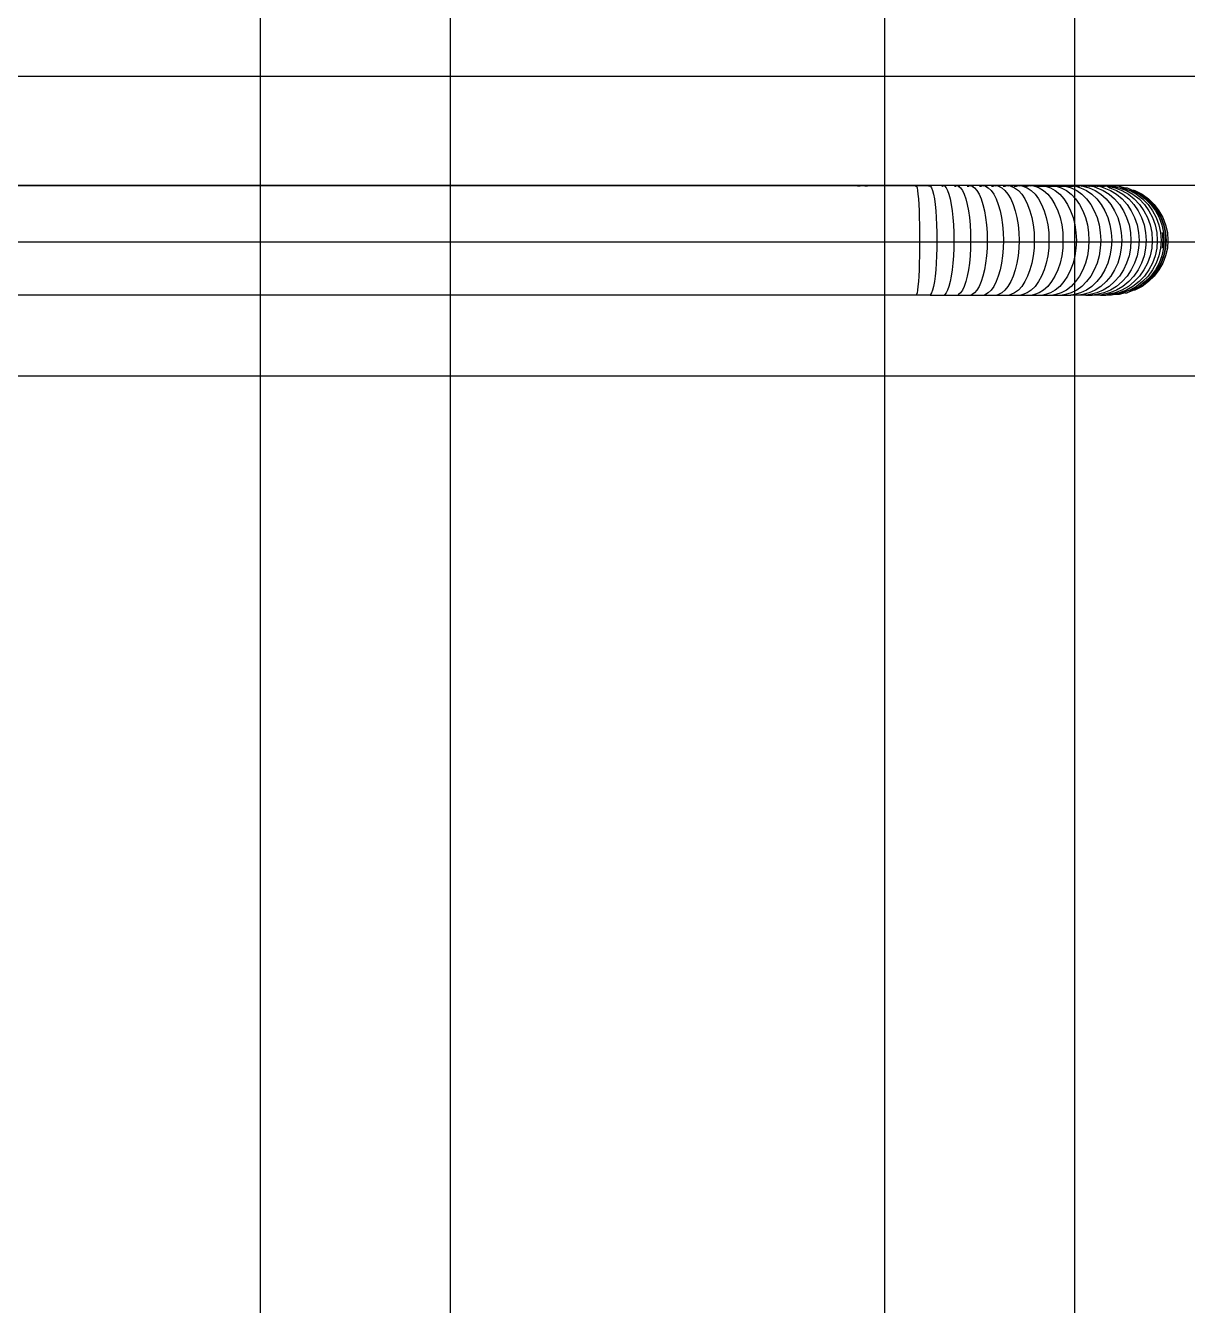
# Model space of a CAD drawing. Header units: inches. Extents: x 31 to 716, y 21 to 143.
# Drawn here: x 273.162 to 274.046, y 78.817 to 79.791 of the extents above; entities that cross this region are included whole.
import ezdxf

# ---------------------------------------------------------------- set-up
doc = ezdxf.new("R2010")
doc.units = ezdxf.units.IN
doc.header["$MEASUREMENT"] = 0
doc.layers.add('INNO-RFT-Y', color=2, linetype='Continuous')
doc.layers.add('S-BARS-ELEV-BOT', color=8, linetype='Continuous')

# ---------------------------------------------------------------- blocks, each defined once
blk = doc.blocks.new('rebar red')
at = {"color": 1}
for p, q in [((-50.96601, -96.53518), (-50.74187, -96.53518)), ((-50.74247, -96.53526), (-50.74187, -96.53518)), ((-50.74187, -96.53518), (-50.74127, -96.53526)), ((-50.74187, -96.53518), (-50.73662, -96.53518)), ((-50.73662, -96.53518), (-50.73482, -96.53518)), ((-50.73662, -96.53518), (-50.7348, -96.5352)), ((-50.73489, -96.53526), (-50.73485, -96.53526)), ((-50.73485, -96.53526), (-50.73482, -96.53518)), ((-50.73485, -96.53526), (-50.7348, -96.5352)), ((-50.73482, -96.53518), (-50.7348, -96.5352)), ((-50.73482, -96.53518), (-50.73478, -96.53518)), ((-50.7348, -96.5352), (-50.73478, -96.53518)), ((-50.7348, -96.5352), (-50.73303, -96.53518)), ((-50.7348, -96.5352), (-50.73475, -96.53526)), ((-50.73478, -96.53518), (-50.73303, -96.53518)), ((-50.73478, -96.53518), (-50.73475, -96.53526)), ((-50.73475, -96.53526), (-50.73469, -96.53547)), ((-50.73475, -96.53526), (-50.73471, -96.53526)), ((-50.73469, -96.53547), (-50.73463, -96.53583)), ((-50.73463, -96.53583), (-50.73457, -96.53632)), ((-50.73457, -96.53632), (-50.73451, -96.53694)), ((-50.73316, -96.53526), (-50.73308, -96.53526)), ((-50.73308, -96.53526), (-50.73303, -96.53518)), ((-50.73308, -96.53526), (-50.73299, -96.5352)), ((-50.73303, -96.53518), (-50.73299, -96.5352)), ((-50.73299, -96.5352), (-50.73295, -96.53518)), ((-50.73295, -96.53518), (-50.7329, -96.53526)), ((-50.73125, -96.53518), (-50.73295, -96.53518)), ((-50.7329, -96.53526), (-50.73277, -96.53547)), ((-50.7329, -96.53526), (-50.73281, -96.53526)), ((-50.73277, -96.53547), (-50.73264, -96.53583)), ((-50.73264, -96.53583), (-50.73252, -96.53632)), ((-50.73252, -96.53632), (-50.73241, -96.53694)), ((-50.73145, -96.53526), (-50.73134, -96.53526)), ((-50.73134, -96.53526), (-50.73125, -96.53518)), ((-50.73125, -96.53518), (-50.73119, -96.5352)), ((-50.73119, -96.5352), (-50.73113, -96.53518)), ((-50.73113, -96.53518), (-50.73105, -96.53526)), ((-50.7295, -96.53518), (-50.73113, -96.53518)), ((-50.73105, -96.53526), (-50.73086, -96.53547)), ((-50.73105, -96.53526), (-50.73093, -96.53526)), ((-50.73086, -96.53547), (-50.73067, -96.53583)), ((-50.73067, -96.53583), (-50.7305, -96.53632)), ((-50.7305, -96.53632), (-50.73033, -96.53694)), ((-50.72977, -96.53526), (-50.72961, -96.53526)), ((-50.72961, -96.53526), (-50.7295, -96.53518)), ((-50.7295, -96.53518), (-50.72942, -96.5352)), ((-50.72942, -96.5352), (-50.72934, -96.53518)), ((-50.72934, -96.53518), (-50.72924, -96.53526)), ((-50.72778, -96.53518), (-50.72934, -96.53518)), ((-50.72924, -96.53526), (-50.72898, -96.53547)), ((-50.72924, -96.53526), (-50.72907, -96.53526)), ((-50.72898, -96.53547), (-50.72873, -96.53583)), ((-50.72873, -96.53583), (-50.72849, -96.53632)), ((-50.72849, -96.53632), (-50.72828, -96.53694)), ((-50.72811, -96.53526), (-50.72792, -96.53526)), ((-50.72792, -96.53526), (-50.72778, -96.53518)), ((-50.72778, -96.53518), (-50.72768, -96.5352)), ((-50.72758, -96.53518), (-50.72768, -96.5352)), ((-50.72758, -96.53518), (-50.72745, -96.53526)), ((-50.7261, -96.53518), (-50.72758, -96.53518)), ((-50.72745, -96.53526), (-50.72713, -96.53547)), ((-50.72745, -96.53526), (-50.72725, -96.53526)), ((-50.72713, -96.53547), (-50.72682, -96.53583)), ((-50.72682, -96.53583), (-50.72653, -96.53632)), ((-50.72653, -96.53632), (-50.72626, -96.53694)), ((-50.72649, -96.53526), (-50.72627, -96.53526)), ((-50.72627, -96.53526), (-50.7261, -96.53518)), ((-50.7261, -96.53518), (-50.72598, -96.5352)), ((-50.72598, -96.5352), (-50.72587, -96.53518)), ((-50.72587, -96.53518), (-50.7257, -96.53526)), ((-50.72446, -96.53518), (-50.72587, -96.53518)), ((-50.7257, -96.53526), (-50.72532, -96.53547)), ((-50.7257, -96.53526), (-50.72547, -96.53526)), ((-50.72532, -96.53547), (-50.72495, -96.53583)), ((-50.72495, -96.53583), (-50.72461, -96.53632)), ((-50.72491, -96.53526), (-50.72466, -96.53526)), ((-50.72466, -96.53526), (-50.72446, -96.53518)), ((-50.72461, -96.53632), (-50.72429, -96.53694)), ((-50.72446, -96.53518), (-50.72433, -96.5352)), ((-50.72433, -96.5352), (-50.7242, -96.53518)), ((-50.7242, -96.53518), (-50.724, -96.53526)), ((-50.72287, -96.53518), (-50.7242, -96.53518)), ((-50.724, -96.53526), (-50.72356, -96.53547)), ((-50.724, -96.53526), (-50.72374, -96.53526)), ((-50.72356, -96.53547), (-50.72313, -96.53583)), ((-50.72338, -96.53526), (-50.72311, -96.53526)), ((-50.72313, -96.53583), (-50.72274, -96.53632)), ((-50.72311, -96.53526), (-50.72287, -96.53518)), ((-50.72287, -96.53518), (-50.72273, -96.5352)), ((-50.72274, -96.53632), (-50.72237, -96.53694)), ((-50.72273, -96.5352), (-50.72258, -96.53518)), ((-50.72258, -96.53518), (-50.72236, -96.53526)), ((-50.72134, -96.53518), (-50.72258, -96.53518)), ((-50.72236, -96.53526), (-50.72186, -96.53547)), ((-50.72236, -96.53526), (-50.72206, -96.53526)), ((-50.72191, -96.53526), (-50.72161, -96.53526)), ((-50.72186, -96.53547), (-50.72137, -96.53583)), ((-50.72161, -96.53526), (-50.72134, -96.53518)), ((-50.72137, -96.53583), (-50.72092, -96.53632)), ((-50.72134, -96.53518), (-50.72119, -96.5352)), ((-50.72119, -96.5352), (-50.72103, -96.53518)), ((-50.72103, -96.53518), (-50.72077, -96.53526)), ((-50.71988, -96.53518), (-50.72103, -96.53518)), ((-50.72092, -96.53632), (-50.72051, -96.53694)), ((-50.72077, -96.53526), (-50.72021, -96.53547)), ((-50.72077, -96.53526), (-50.72019, -96.53526)), ((-50.72021, -96.53547), (-50.71968, -96.53583)), ((-50.72019, -96.53526), (-50.71988, -96.53518)), ((-50.71988, -96.53518), (-50.71972, -96.5352)), ((-50.71972, -96.5352), (-50.71955, -96.53518)), ((-50.71968, -96.53583), (-50.71918, -96.53632)), ((-50.71955, -96.53518), (-50.71925, -96.53526)), ((-50.71849, -96.53518), (-50.71955, -96.53518)), ((-50.71925, -96.53526), (-50.71916, -96.53526)), ((-50.71918, -96.53632), (-50.71872, -96.53694)), ((-50.71916, -96.53526), (-50.71904, -96.53524)), ((-50.71916, -96.53526), (-50.71864, -96.53547)), ((-50.71904, -96.53524), (-50.71892, -96.53526)), ((-50.71892, -96.53526), (-50.71884, -96.53526)), ((-50.71884, -96.53526), (-50.71849, -96.53518)), ((-50.71884, -96.53526), (-50.7179, -96.53526)), ((-50.71864, -96.53547), (-50.71806, -96.53583)), ((-50.71849, -96.53518), (-50.71832, -96.5352)), ((-50.71832, -96.5352), (-50.71815, -96.53518)), ((-50.71815, -96.53518), (-50.7179, -96.53526)), ((-50.71806, -96.53583), (-50.71751, -96.53632)), ((-50.7179, -96.53526), (-50.71785, -96.53525)), ((-50.71785, -96.53525), (-50.71781, -96.53526)), ((-50.71767, -96.53523), (-50.71781, -96.53526)), ((-50.71781, -96.53526), (-50.71715, -96.53547)), ((-50.71767, -96.53523), (-50.71756, -96.53526)), ((-50.71756, -96.53526), (-50.71751, -96.53525)), ((-50.71751, -96.53525), (-50.71746, -96.53526)), ((-50.71751, -96.53632), (-50.71701, -96.53694)), ((-50.71746, -96.53526), (-50.71717, -96.53518)), ((-50.71746, -96.53526), (-50.71671, -96.53526)), ((-50.71717, -96.53518), (-50.717, -96.5352)), ((-50.71715, -96.53547), (-50.71652, -96.53583)), ((-50.71683, -96.53518), (-50.717, -96.5352)), ((-50.717, -96.5352), (-50.71671, -96.53526)), ((-50.71683, -96.53518), (-50.71658, -96.53524)), ((-50.71671, -96.53526), (-50.71658, -96.53524)), ((-50.71658, -96.53524), (-50.71645, -96.53526)), ((-50.71652, -96.53583), (-50.71592, -96.53632)), ((-50.71639, -96.53523), (-50.71645, -96.53526)), ((-50.71645, -96.53526), (-50.71638, -96.53526)), ((-50.71623, -96.53524), (-50.71639, -96.53523)), ((-50.71638, -96.53526), (-50.71623, -96.53524)), ((-50.71638, -96.53526), (-50.71574, -96.53547)), ((-50.71623, -96.53524), (-50.71609, -96.53526)), ((-50.71609, -96.53526), (-50.71594, -96.53518)), ((-50.71609, -96.53526), (-50.71577, -96.5352)), ((-50.71609, -96.53526), (-50.71561, -96.53526)), ((-50.71594, -96.53518), (-50.71577, -96.5352)), ((-50.71592, -96.53632), (-50.71538, -96.53694)), ((-50.71577, -96.5352), (-50.71559, -96.53518)), ((-50.71577, -96.5352), (-50.71561, -96.53526)), ((-50.71574, -96.53547), (-50.71506, -96.53583)), ((-50.71561, -96.53526), (-50.71539, -96.53524)), ((-50.71559, -96.53518), (-50.71539, -96.53524)), ((-50.71539, -96.53524), (-50.71528, -96.53526)), ((-50.71528, -96.53526), (-50.71523, -96.53525)), ((-50.71521, -96.53522), (-50.71523, -96.53525)), ((-50.71523, -96.53525), (-50.71517, -96.53526)), ((-50.71517, -96.53526), (-50.71521, -96.53522)), ((-50.71517, -96.53526), (-50.71504, -96.53523)), ((-50.71517, -96.53526), (-50.71442, -96.53547)), ((-50.71506, -96.53583), (-50.71442, -96.53632)), ((-50.71504, -96.53523), (-50.7148, -96.53518)), ((-50.71504, -96.53523), (-50.71481, -96.53526)), ((-50.71481, -96.53526), (-50.71461, -96.53526)), ((-50.7148, -96.53518), (-50.71463, -96.5352)), ((-50.71463, -96.5352), (-50.71445, -96.53518)), ((-50.71461, -96.53526), (-50.71445, -96.53518)), ((-50.71461, -96.53526), (-50.71428, -96.53526)), ((-50.71429, -96.53523), (-50.71445, -96.53518)), ((-50.71445, -96.53518), (-50.71428, -96.53526)), ((-50.71442, -96.53547), (-50.7137, -96.53583)), ((-50.71442, -96.53632), (-50.71384, -96.53694)), ((-50.71411, -96.53521), (-50.71429, -96.53523)), ((-50.71428, -96.53526), (-50.71413, -96.53524)), ((-50.71413, -96.53524), (-50.71411, -96.53521)), ((-50.71411, -96.53521), (-50.71399, -96.53526)), ((-50.71399, -96.53526), (-50.71395, -96.53523)), ((-50.71395, -96.53523), (-50.71375, -96.53518)), ((-50.71395, -96.53523), (-50.71319, -96.53547)), ((-50.71395, -96.53523), (-50.71369, -96.53526)), ((-50.71375, -96.53518), (-50.71359, -96.5352)), ((-50.7137, -96.53583), (-50.71302, -96.53632)), ((-50.71369, -96.53526), (-50.71363, -96.53526)), ((-50.71363, -96.53526), (-50.71359, -96.5352)), ((-50.71363, -96.53526), (-50.71338, -96.53526)), ((-50.71342, -96.53518), (-50.71359, -96.5352)), ((-50.71359, -96.5352), (-50.71338, -96.53526)), ((-50.71329, -96.53522), (-50.71342, -96.53518)), ((-50.71338, -96.53526), (-50.71329, -96.53522)), ((-50.71313, -96.53524), (-50.71329, -96.53522)), ((-50.71319, -96.53547), (-50.71243, -96.53583)), ((-50.71313, -96.53524), (-50.71296, -96.53522)), ((-50.71302, -96.53632), (-50.7124, -96.53694)), ((-50.71296, -96.53522), (-50.7128, -96.53518)), ((-50.71296, -96.53522), (-50.7129, -96.53526)), ((-50.7129, -96.53526), (-50.71287, -96.53526)), ((-50.71287, -96.53526), (-50.71271, -96.53524)), ((-50.71287, -96.53526), (-50.71207, -96.53547)), ((-50.7128, -96.53518), (-50.71264, -96.5352)), ((-50.71271, -96.53524), (-50.71264, -96.5352)), ((-50.71271, -96.53524), (-50.71258, -96.53526)), ((-50.71264, -96.5352), (-50.71248, -96.53518)), ((-50.71258, -96.53526), (-50.71255, -96.53526)), ((-50.71255, -96.53526), (-50.71239, -96.53522)), ((-50.71248, -96.53518), (-50.71239, -96.53522)), ((-50.71243, -96.53583), (-50.71172, -96.53632)), ((-50.71239, -96.53522), (-50.71224, -96.53523)), ((-50.71224, -96.53523), (-50.71216, -96.53526)), ((-50.71216, -96.53526), (-50.71207, -96.53522)), ((-50.71207, -96.53522), (-50.71203, -96.53525)), ((-50.71207, -96.53547), (-50.71127, -96.53583)), ((-50.71203, -96.53525), (-50.71196, -96.53518)), ((-50.71203, -96.53525), (-50.71192, -96.53526)), ((-50.71196, -96.53518), (-50.71186, -96.53523)), ((-50.71192, -96.53526), (-50.71186, -96.53523)), ((-50.71186, -96.53523), (-50.7118, -96.53519)), ((-50.71165, -96.53518), (-50.7118, -96.53519)), ((-50.7118, -96.53519), (-50.71174, -96.53524)), ((-50.71174, -96.53524), (-50.71165, -96.53518)), ((-50.71174, -96.53524), (-50.71158, -96.53526)), ((-50.71172, -96.53632), (-50.71106, -96.53694)), ((-50.71159, -96.53521), (-50.71165, -96.53518)), ((-50.71159, -96.53521), (-50.71155, -96.53526)), ((-50.71158, -96.53526), (-50.71155, -96.53526)), ((-50.71155, -96.53526), (-50.71146, -96.53522)), ((-50.71155, -96.53526), (-50.71105, -96.53547)), ((-50.71146, -96.53522), (-50.71143, -96.5352)), ((-50.71146, -96.53522), (-50.71132, -96.53526)), ((-50.71143, -96.5352), (-50.7113, -96.53521)), ((-50.71129, -96.53524), (-50.71143, -96.5352)), ((-50.71132, -96.53526), (-50.71129, -96.53524)), ((-50.7113, -96.53521), (-50.71121, -96.53518)), ((-50.71129, -96.53524), (-50.71117, -96.53524)), ((-50.71127, -96.53583), (-50.71052, -96.53632)), ((-50.71121, -96.53518), (-50.71117, -96.53524)), ((-50.71117, -96.53524), (-50.71113, -96.53522)), ((-50.71113, -96.53522), (-50.71108, -96.53519)), ((-50.71113, -96.53522), (-50.71104, -96.53526)), ((-50.71108, -96.53519), (-50.71094, -96.53518)), ((-50.71108, -96.53519), (-50.71101, -96.53523)), ((-50.71105, -96.53547), (-50.71021, -96.53583)), ((-50.71104, -96.53526), (-50.71085, -96.53526)), ((-50.71101, -96.53523), (-50.71094, -96.53518)), ((-50.7109, -96.53521), (-50.71094, -96.53518)), ((-50.71088, -96.53524), (-50.7109, -96.53521)), ((-50.7109, -96.53521), (-50.71085, -96.53526)), ((-50.71078, -96.53522), (-50.71088, -96.53524)), ((-50.71085, -96.53526), (-50.71078, -96.53522)), ((-50.71078, -96.53522), (-50.71076, -96.5352)), ((-50.71078, -96.53522), (-50.71072, -96.53526)), ((-50.71076, -96.5352), (-50.71064, -96.53523)), ((-50.71064, -96.53523), (-50.71072, -96.53526)), ((-50.71072, -96.53526), (-50.71065, -96.53526)), ((-50.71065, -96.53526), (-50.71055, -96.53523)), ((-50.71065, -96.53526), (-50.71064, -96.53523)), ((-50.71065, -96.53526), (-50.71014, -96.53547)), ((-50.71064, -96.53523), (-50.71058, -96.53518)), ((-50.71055, -96.53523), (-50.71064, -96.53523)), ((-50.71058, -96.53518), (-50.71055, -96.53523)), ((-50.71055, -96.53523), (-50.7105, -96.53522)), ((-50.71055, -96.53523), (-50.7105, -96.53526)), ((-50.71052, -96.53632), (-50.70984, -96.53694)), ((-50.7105, -96.53522), (-50.71045, -96.53524)), ((-50.7105, -96.53526), (-50.71045, -96.53524)), ((-50.71045, -96.53524), (-50.71041, -96.53522)), ((-50.71041, -96.53522), (-50.71034, -96.53518)), ((-50.71041, -96.53522), (-50.71037, -96.53526)), ((-50.71037, -96.53526), (-50.71032, -96.53525)), ((-50.71034, -96.53518), (-50.71022, -96.53521)), ((-50.71032, -96.53525), (-50.71027, -96.53526)), ((-50.71027, -96.53526), (-50.7102, -96.53526)), ((-50.71017, -96.53524), (-50.71022, -96.53521)), ((-50.71022, -96.53521), (-50.7102, -96.53526)), ((-50.71021, -96.53583), (-50.70943, -96.53632)), ((-50.7102, -96.53526), (-50.71014, -96.53526)), ((-50.71014, -96.53526), (-50.71017, -96.53524)), ((-50.71014, -96.53526), (-50.71009, -96.53525)), ((-50.71014, -96.53547), (-50.70927, -96.53583)), ((-50.71009, -96.53525), (-50.71006, -96.53518)), ((-50.70998, -96.53526), (-50.71009, -96.53525)), ((-50.71006, -96.53518), (-50.71, -96.53521)), ((-50.71, -96.53521), (-50.70998, -96.53526)), ((-50.70998, -96.53526), (-50.70993, -96.53523)), ((-50.70993, -96.53523), (-50.70987, -96.53524)), ((-50.70987, -96.53524), (-50.70985, -96.53518)), ((-50.70987, -96.53524), (-50.7098, -96.53522)), ((-50.7098, -96.53522), (-50.70985, -96.53518)), ((-50.7098, -96.53522), (-50.70974, -96.53523)), ((-50.70974, -96.53523), (-50.70971, -96.53521)), ((-50.70974, -96.53523), (-50.70934, -96.53547)), ((-50.70971, -96.53521), (-50.70965, -96.53518)), ((-50.70962, -96.53521), (-50.70971, -96.53521)), ((-50.70965, -96.53518), (-50.70962, -96.53521)), ((-50.70962, -96.53521), (-50.7096, -96.53522)), ((-50.70962, -96.53521), (-50.70961, -96.53526)), ((-50.70961, -96.53526), (-50.7096, -96.53522)), ((-50.70961, -96.53526), (-50.70866, -96.53547)), ((-50.70961, -96.53526), (-50.70936, -96.53526)), ((-50.7096, -96.53522), (-50.70952, -96.53521)), ((-50.70949, -96.53518), (-50.70952, -96.53521)), ((-50.70952, -96.53521), (-50.70949, -96.53521)), ((-50.70945, -96.5352), (-50.70949, -96.53518)), ((-50.70949, -96.53521), (-50.70945, -96.5352)), ((-50.70939, -96.5352), (-50.70945, -96.5352)), ((-50.70943, -96.53632), (-50.70872, -96.53694)), ((-50.70939, -96.5352), (-50.70935, -96.53518)), ((-50.70939, -96.5352), (-50.70936, -96.53526)), ((-50.70936, -96.53526), (-50.70931, -96.5352)), ((-50.70936, -96.53526), (-50.70907, -96.53526)), ((-50.70935, -96.53518), (-50.70931, -96.5352)), ((-50.70934, -96.53547), (-50.70845, -96.53583)), ((-50.70925, -96.53518), (-50.70931, -96.5352)), ((-50.70927, -96.53583), (-50.70847, -96.53632)), ((-50.70921, -96.53519), (-50.70925, -96.53518)), ((-50.70921, -96.53519), (-50.70918, -96.53518)), ((-50.70915, -96.53518), (-50.70921, -96.53519)), ((-50.70918, -96.53518), (-50.70912, -96.53518)), ((-50.70918, -96.53518), (-50.70915, -96.53518)), ((-50.70912, -96.53518), (-50.70915, -96.53518)), ((-50.70915, -96.53518), (-50.70907, -96.53526)), ((-50.70912, -96.53518), (-50.70886, -96.53526)), ((-50.70907, -96.53526), (-50.7081, -96.53547)), ((-50.70907, -96.53526), (-50.70886, -96.53526)), ((-50.7081, -96.53526), (-50.70886, -96.53526)), ((-50.70866, -96.53547), (-50.70775, -96.53583)), ((-50.70847, -96.53632), (-50.70773, -96.53694)), ((-50.70845, -96.53583), (-50.70762, -96.53632)), ((-50.7081, -96.53526), (-50.70734, -96.53547)), ((-50.7081, -96.53526), (-50.70766, -96.53547)), ((-50.7081, -96.53547), (-50.70717, -96.53583)), ((-50.70775, -96.53583), (-50.70689, -96.53632)), ((-50.70766, -96.53547), (-50.70672, -96.53583)), ((-50.70762, -96.53632), (-50.70686, -96.53694)), ((-50.70734, -96.53547), (-50.70704, -96.53547)), ((-50.70717, -96.53583), (-50.7063, -96.53632)), ((-50.70704, -96.53547), (-50.70628, -96.53583)), ((-50.70704, -96.53547), (-50.70639, -96.53583)), ((-50.70689, -96.53632), (-50.70612, -96.53694)), ((-50.70672, -96.53583), (-50.70583, -96.53632)), ((-50.70639, -96.53583), (-50.7055, -96.53632)), ((-50.7063, -96.53632), (-50.7055, -96.53694)), ((-50.70613, -96.53583), (-50.70628, -96.53583)), ((-50.70613, -96.53583), (-50.7053, -96.53632)), ((-50.70613, -96.53583), (-50.70604, -96.53583)), ((-50.70604, -96.53583), (-50.70511, -96.53632)), ((-50.70583, -96.53632), (-50.70503, -96.53694)), ((-50.7055, -96.53632), (-50.70468, -96.53694)), ((-50.7053, -96.53632), (-50.70523, -96.53632)), ((-50.70523, -96.53632), (-50.70448, -96.53694)), ((-50.70511, -96.53632), (-50.70426, -96.53694)), ((-50.73451, -96.53694), (-50.73447, -96.53767)), ((-50.73447, -96.53767), (-50.73442, -96.53849)), ((-50.73241, -96.53694), (-50.73232, -96.53767)), ((-50.73232, -96.53767), (-50.73224, -96.53849)), ((-50.73033, -96.53694), (-50.73019, -96.53767)), ((-50.73019, -96.53767), (-50.73007, -96.53849)), ((-50.72828, -96.53694), (-50.72809, -96.53767)), ((-50.72809, -96.53767), (-50.72793, -96.53849)), ((-50.72626, -96.53694), (-50.72603, -96.53767)), ((-50.72603, -96.53767), (-50.72583, -96.53849)), ((-50.72429, -96.53694), (-50.72401, -96.53767)), ((-50.72401, -96.53767), (-50.72378, -96.53849)), ((-50.72237, -96.53694), (-50.72205, -96.53767)), ((-50.72205, -96.53767), (-50.72178, -96.53849)), ((-50.72051, -96.53694), (-50.72015, -96.53767)), ((-50.72015, -96.53767), (-50.71984, -96.53849)), ((-50.71872, -96.53694), (-50.71832, -96.53767)), ((-50.71832, -96.53767), (-50.71798, -96.53849)), ((-50.71701, -96.53694), (-50.71657, -96.53767)), ((-50.71657, -96.53767), (-50.71619, -96.53849)), ((-50.71538, -96.53694), (-50.7149, -96.53767)), ((-50.7149, -96.53767), (-50.7145, -96.53849)), ((-50.71384, -96.53694), (-50.71333, -96.53767)), ((-50.71333, -96.53767), (-50.71289, -96.53849)), ((-50.7124, -96.53694), (-50.71185, -96.53767)), ((-50.71185, -96.53767), (-50.71139, -96.53849)), ((-50.71106, -96.53694), (-50.71049, -96.53767)), ((-50.71049, -96.53767), (-50.71, -96.53849)), ((-50.70984, -96.53694), (-50.70923, -96.53767)), ((-50.70923, -96.53767), (-50.70872, -96.53849)), ((-50.70872, -96.53694), (-50.70809, -96.53767)), ((-50.70809, -96.53767), (-50.70756, -96.53849)), ((-50.70773, -96.53694), (-50.70708, -96.53767)), ((-50.70708, -96.53767), (-50.70653, -96.53849)), ((-50.70686, -96.53694), (-50.70619, -96.53767)), ((-50.70619, -96.53767), (-50.70562, -96.53849)), ((-50.70612, -96.53694), (-50.70543, -96.53767)), ((-50.7055, -96.53694), (-50.7048, -96.53767)), ((-50.70543, -96.53767), (-50.70485, -96.53849)), ((-50.70503, -96.53694), (-50.70431, -96.53767)), ((-50.7048, -96.53767), (-50.70421, -96.53849)), ((-50.70468, -96.53694), (-50.70396, -96.53767)), ((-50.70448, -96.53694), (-50.70375, -96.53767)), ((-50.70448, -96.53694), (-50.70441, -96.53694)), ((-50.70441, -96.53694), (-50.70368, -96.53767)), ((-50.70431, -96.53767), (-50.70371, -96.53849)), ((-50.70426, -96.53694), (-50.70351, -96.53767)), ((-50.70396, -96.53767), (-50.70335, -96.53849)), ((-50.70375, -96.53767), (-50.70314, -96.53849)), ((-50.70368, -96.53767), (-50.70307, -96.53849)), ((-50.70351, -96.53767), (-50.70288, -96.53849)), ((-50.73442, -96.53849), (-50.73439, -96.53939)), ((-50.73439, -96.53939), (-50.73437, -96.54035)), ((-50.73224, -96.53849), (-50.73218, -96.53939)), ((-50.73218, -96.53939), (-50.73213, -96.54035)), ((-50.73007, -96.53849), (-50.72998, -96.53939)), ((-50.72998, -96.53939), (-50.72991, -96.54035)), ((-50.72793, -96.53849), (-50.72781, -96.53939)), ((-50.72781, -96.53939), (-50.72771, -96.54035)), ((-50.72583, -96.53849), (-50.72568, -96.53939)), ((-50.72568, -96.53939), (-50.72556, -96.54035)), ((-50.72378, -96.53849), (-50.72359, -96.53939)), ((-50.72359, -96.53939), (-50.72345, -96.54035)), ((-50.72178, -96.53849), (-50.72156, -96.53939)), ((-50.72156, -96.53939), (-50.7214, -96.54035)), ((-50.71984, -96.53849), (-50.7196, -96.53939)), ((-50.7196, -96.53939), (-50.71942, -96.54035)), ((-50.71798, -96.53849), (-50.7177, -96.53939)), ((-50.7177, -96.53939), (-50.7175, -96.54035)), ((-50.71619, -96.53849), (-50.71589, -96.53939)), ((-50.71589, -96.53939), (-50.71567, -96.54035)), ((-50.7145, -96.53849), (-50.71417, -96.53939)), ((-50.71417, -96.53939), (-50.71393, -96.54035)), ((-50.71289, -96.53849), (-50.71254, -96.53939)), ((-50.71254, -96.53939), (-50.71229, -96.54035)), ((-50.71139, -96.53849), (-50.71102, -96.53939)), ((-50.71102, -96.53939), (-50.71075, -96.54035)), ((-50.71, -96.53849), (-50.70961, -96.53939)), ((-50.70961, -96.53939), (-50.70932, -96.54035)), ((-50.70872, -96.53849), (-50.70831, -96.53939)), ((-50.70831, -96.53939), (-50.70801, -96.54035)), ((-50.70756, -96.53849), (-50.70713, -96.53939)), ((-50.70713, -96.53939), (-50.70682, -96.54035)), ((-50.70653, -96.53849), (-50.70608, -96.53939)), ((-50.70608, -96.53939), (-50.70576, -96.54035)), ((-50.70562, -96.53849), (-50.70516, -96.53939)), ((-50.70516, -96.53939), (-50.70483, -96.54035)), ((-50.70485, -96.53849), (-50.70438, -96.53939)), ((-50.70438, -96.53939), (-50.70404, -96.54035)), ((-50.70421, -96.53849), (-50.70373, -96.53939)), ((-50.70373, -96.53939), (-50.70339, -96.54035)), ((-50.70371, -96.53849), (-50.70323, -96.53939)), ((-50.70335, -96.53849), (-50.70286, -96.53939)), ((-50.70323, -96.53939), (-50.70288, -96.54035)), ((-50.70314, -96.53849), (-50.70265, -96.53939)), ((-50.70307, -96.53849), (-50.70258, -96.53939)), ((-50.70288, -96.53849), (-50.70237, -96.53939)), ((-50.70286, -96.53939), (-50.70251, -96.54035)), ((-50.70265, -96.53939), (-50.70229, -96.54035)), ((-50.70258, -96.53939), (-50.70222, -96.54035)), ((-50.70237, -96.53939), (-50.702, -96.54035)), ((-50.73437, -96.54035), (-50.73435, -96.54135)), ((-50.73435, -96.54135), (-50.73435, -96.54238)), ((-50.73213, -96.54035), (-50.7321, -96.54135)), ((-50.7321, -96.54135), (-50.73209, -96.54238)), ((-50.72991, -96.54035), (-50.72986, -96.54135)), ((-50.72986, -96.54135), (-50.72985, -96.54238)), ((-50.72771, -96.54035), (-50.72766, -96.54135)), ((-50.72766, -96.54135), (-50.72764, -96.54238)), ((-50.72556, -96.54035), (-50.72549, -96.54135)), ((-50.72549, -96.54135), (-50.72547, -96.54238)), ((-50.72345, -96.54035), (-50.72337, -96.54135)), ((-50.72337, -96.54135), (-50.72334, -96.54238)), ((-50.7214, -96.54035), (-50.72131, -96.54135)), ((-50.72131, -96.54135), (-50.72127, -96.54238)), ((-50.71942, -96.54035), (-50.71931, -96.54135)), ((-50.71931, -96.54135), (-50.71927, -96.54238)), ((-50.7175, -96.54035), (-50.71738, -96.54135)), ((-50.71738, -96.54135), (-50.71734, -96.54238)), ((-50.71567, -96.54035), (-50.71554, -96.54135)), ((-50.71554, -96.54135), (-50.7155, -96.54238)), ((-50.71393, -96.54035), (-50.71379, -96.54135)), ((-50.71379, -96.54135), (-50.71374, -96.54238)), ((-50.71229, -96.54035), (-50.71214, -96.54135)), ((-50.71214, -96.54135), (-50.71209, -96.54238)), ((-50.71075, -96.54035), (-50.71059, -96.54135)), ((-50.71059, -96.54135), (-50.71053, -96.54238)), ((-50.70932, -96.54035), (-50.70915, -96.54135)), ((-50.70915, -96.54135), (-50.70909, -96.54238)), ((-50.70801, -96.54035), (-50.70783, -96.54135)), ((-50.70783, -96.54135), (-50.70777, -96.54238)), ((-50.70682, -96.54035), (-50.70663, -96.54135)), ((-50.70663, -96.54135), (-50.70657, -96.54238)), ((-50.70576, -96.54035), (-50.70557, -96.54135)), ((-50.70557, -96.54135), (-50.7055, -96.54238)), ((-50.70483, -96.54035), (-50.70463, -96.54135)), ((-50.70463, -96.54135), (-50.70456, -96.54238)), ((-50.70404, -96.54035), (-50.70383, -96.54135)), ((-50.70383, -96.54135), (-50.70376, -96.54238)), ((-50.70339, -96.54035), (-50.70318, -96.54135)), ((-50.70318, -96.54135), (-50.7031, -96.54238)), ((-50.70288, -96.54035), (-50.70266, -96.54135)), ((-50.70266, -96.54135), (-50.70259, -96.54238)), ((-50.70251, -96.54035), (-50.70229, -96.54135)), ((-50.70246, -96.54135), (-50.70239, -96.54238)), ((-50.70229, -96.54035), (-50.70207, -96.54135)), ((-50.70229, -96.54135), (-50.70222, -96.54238)), ((-50.70222, -96.54035), (-50.702, -96.54135)), ((-50.70207, -96.54135), (-50.702, -96.54238)), ((-50.702, -96.54035), (-50.70177, -96.54135)), ((-50.702, -96.54135), (-50.70193, -96.54238)), ((-50.70177, -96.54135), (-50.7017, -96.54238)), ((-50.73435, -96.5434), (-50.73437, -96.5444)), ((-50.73435, -96.54238), (-50.73435, -96.5434)), ((-50.7321, -96.5434), (-50.73213, -96.5444)), ((-50.73209, -96.54238), (-50.7321, -96.5434)), ((-50.72986, -96.5434), (-50.72991, -96.5444)), ((-50.72985, -96.54238), (-50.72986, -96.5434)), ((-50.72766, -96.5434), (-50.72771, -96.5444)), ((-50.72764, -96.54238), (-50.72766, -96.5434)), ((-50.72549, -96.5434), (-50.72556, -96.5444)), ((-50.72547, -96.54238), (-50.72549, -96.5434)), ((-50.72337, -96.5434), (-50.72345, -96.5444)), ((-50.72334, -96.54238), (-50.72337, -96.5434)), ((-50.72131, -96.5434), (-50.7214, -96.5444)), ((-50.72127, -96.54238), (-50.72131, -96.5434)), ((-50.71931, -96.5434), (-50.71942, -96.5444)), ((-50.71927, -96.54238), (-50.71931, -96.5434)), ((-50.71738, -96.5434), (-50.7175, -96.5444)), ((-50.71734, -96.54238), (-50.71738, -96.5434)), ((-50.71554, -96.5434), (-50.71567, -96.5444)), ((-50.7155, -96.54238), (-50.71554, -96.5434)), ((-50.71379, -96.5434), (-50.71393, -96.5444)), ((-50.71374, -96.54238), (-50.71379, -96.5434)), ((-50.71214, -96.5434), (-50.71229, -96.5444)), ((-50.71209, -96.54238), (-50.71214, -96.5434)), ((-50.71059, -96.5434), (-50.71075, -96.5444)), ((-50.71053, -96.54238), (-50.71059, -96.5434)), ((-50.70915, -96.5434), (-50.70932, -96.5444)), ((-50.70909, -96.54238), (-50.70915, -96.5434)), ((-50.70783, -96.5434), (-50.70801, -96.5444)), ((-50.70777, -96.54238), (-50.70783, -96.5434)), ((-50.70663, -96.5434), (-50.70682, -96.5444)), ((-50.70657, -96.54238), (-50.70663, -96.5434)), ((-50.70557, -96.5434), (-50.70576, -96.5444)), ((-50.7055, -96.54238), (-50.70557, -96.5434)), ((-50.70463, -96.5434), (-50.70483, -96.5444)), ((-50.70456, -96.54238), (-50.70463, -96.5434)), ((-50.70383, -96.5434), (-50.70404, -96.5444)), ((-50.70376, -96.54238), (-50.70383, -96.5434)), ((-50.70318, -96.5434), (-50.70339, -96.5444)), ((-50.7031, -96.54238), (-50.70318, -96.5434)), ((-50.70266, -96.5434), (-50.70288, -96.5444)), ((-50.70259, -96.54238), (-50.70266, -96.5434)), ((-50.70229, -96.5434), (-50.70251, -96.5444)), ((-50.70239, -96.54238), (-50.70246, -96.5434)), ((-50.70222, -96.54238), (-50.70229, -96.5434)), ((-50.70207, -96.5434), (-50.70229, -96.5444)), ((-50.702, -96.5434), (-50.70222, -96.5444)), ((-50.702, -96.54238), (-50.70207, -96.5434)), ((-50.70193, -96.54238), (-50.702, -96.5434)), ((-50.70177, -96.5434), (-50.702, -96.5444)), ((-50.7017, -96.54238), (-50.70177, -96.5434)), ((-50.73437, -96.5444), (-50.73439, -96.54536)), ((-50.73213, -96.5444), (-50.73218, -96.54536)), ((-50.72991, -96.5444), (-50.72998, -96.54536)), ((-50.72771, -96.5444), (-50.72781, -96.54536)), ((-50.72556, -96.5444), (-50.72568, -96.54536)), ((-50.72345, -96.5444), (-50.72359, -96.54536)), ((-50.7214, -96.5444), (-50.72156, -96.54536)), ((-50.71942, -96.5444), (-50.7196, -96.54536)), ((-50.7175, -96.5444), (-50.7177, -96.54536)), ((-50.71567, -96.5444), (-50.71589, -96.54536)), ((-50.71393, -96.5444), (-50.71417, -96.54536)), ((-50.71229, -96.5444), (-50.71254, -96.54536)), ((-50.71075, -96.5444), (-50.71102, -96.54536)), ((-50.70932, -96.5444), (-50.70961, -96.54536)), ((-50.70801, -96.5444), (-50.70831, -96.54536)), ((-50.70682, -96.5444), (-50.70713, -96.54536)), ((-50.70576, -96.5444), (-50.70608, -96.54536)), ((-50.70483, -96.5444), (-50.70516, -96.54536)), ((-50.70404, -96.5444), (-50.70438, -96.54536)), ((-50.70339, -96.5444), (-50.70373, -96.54536)), ((-50.70288, -96.5444), (-50.70323, -96.54536)), ((-50.70251, -96.5444), (-50.70286, -96.54536)), ((-50.70229, -96.5444), (-50.70265, -96.54536)), ((-50.70222, -96.5444), (-50.70258, -96.54536)), ((-50.702, -96.5444), (-50.70237, -96.54536)), ((-50.73442, -96.54626), (-50.73447, -96.54709)), ((-50.73439, -96.54536), (-50.73442, -96.54626)), ((-50.73224, -96.54626), (-50.73232, -96.54709)), ((-50.73218, -96.54536), (-50.73224, -96.54626)), ((-50.73007, -96.54626), (-50.73019, -96.54709)), ((-50.72998, -96.54536), (-50.73007, -96.54626)), ((-50.72793, -96.54626), (-50.72809, -96.54709)), ((-50.72781, -96.54536), (-50.72793, -96.54626)), ((-50.72583, -96.54626), (-50.72603, -96.54709)), ((-50.72568, -96.54536), (-50.72583, -96.54626)), ((-50.72378, -96.54626), (-50.72401, -96.54709)), ((-50.72359, -96.54536), (-50.72378, -96.54626)), ((-50.72178, -96.54626), (-50.72205, -96.54709)), ((-50.72156, -96.54536), (-50.72178, -96.54626)), ((-50.71984, -96.54626), (-50.72015, -96.54709)), ((-50.7196, -96.54536), (-50.71984, -96.54626)), ((-50.71798, -96.54626), (-50.71832, -96.54709)), ((-50.7177, -96.54536), (-50.71798, -96.54626)), ((-50.71619, -96.54626), (-50.71657, -96.54709)), ((-50.71589, -96.54536), (-50.71619, -96.54626)), ((-50.7145, -96.54626), (-50.7149, -96.54709)), ((-50.71417, -96.54536), (-50.7145, -96.54626)), ((-50.71289, -96.54626), (-50.71333, -96.54709)), ((-50.71254, -96.54536), (-50.71289, -96.54626)), ((-50.71139, -96.54626), (-50.71185, -96.54709)), ((-50.71102, -96.54536), (-50.71139, -96.54626)), ((-50.71, -96.54626), (-50.71049, -96.54709)), ((-50.70961, -96.54536), (-50.71, -96.54626)), ((-50.70872, -96.54626), (-50.70923, -96.54709)), ((-50.70831, -96.54536), (-50.70872, -96.54626)), ((-50.70756, -96.54626), (-50.70809, -96.54709)), ((-50.70713, -96.54536), (-50.70756, -96.54626)), ((-50.70653, -96.54626), (-50.70708, -96.54709)), ((-50.70608, -96.54536), (-50.70653, -96.54626)), ((-50.70562, -96.54626), (-50.70619, -96.54709)), ((-50.70516, -96.54536), (-50.70562, -96.54626)), ((-50.70485, -96.54626), (-50.70543, -96.54709)), ((-50.70438, -96.54536), (-50.70485, -96.54626)), ((-50.70421, -96.54626), (-50.7048, -96.54709)), ((-50.70371, -96.54626), (-50.70431, -96.54709)), ((-50.70373, -96.54536), (-50.70421, -96.54626)), ((-50.70335, -96.54626), (-50.70396, -96.54709)), ((-50.70314, -96.54626), (-50.70375, -96.54709)), ((-50.70323, -96.54536), (-50.70371, -96.54626)), ((-50.70307, -96.54626), (-50.70368, -96.54709)), ((-50.70288, -96.54626), (-50.70351, -96.54709)), ((-50.70286, -96.54536), (-50.70335, -96.54626)), ((-50.70265, -96.54536), (-50.70314, -96.54626)), ((-50.70258, -96.54536), (-50.70307, -96.54626)), ((-50.70237, -96.54536), (-50.70288, -96.54626)), ((-50.73457, -96.54843), (-50.73463, -96.54892)), ((-50.73451, -96.54781), (-50.73457, -96.54843)), ((-50.73447, -96.54709), (-50.73451, -96.54781)), ((-50.73252, -96.54843), (-50.73264, -96.54892)), ((-50.73241, -96.54781), (-50.73252, -96.54843)), ((-50.73232, -96.54709), (-50.73241, -96.54781)), ((-50.7305, -96.54843), (-50.73067, -96.54892)), ((-50.73033, -96.54781), (-50.7305, -96.54843)), ((-50.73019, -96.54709), (-50.73033, -96.54781)), ((-50.72849, -96.54843), (-50.72873, -96.54892)), ((-50.72828, -96.54781), (-50.72849, -96.54843)), ((-50.72809, -96.54709), (-50.72828, -96.54781)), ((-50.72653, -96.54843), (-50.72682, -96.54892)), ((-50.72626, -96.54781), (-50.72653, -96.54843)), ((-50.72603, -96.54709), (-50.72626, -96.54781)), ((-50.72461, -96.54843), (-50.72495, -96.54892)), ((-50.72429, -96.54781), (-50.72461, -96.54843)), ((-50.72401, -96.54709), (-50.72429, -96.54781)), ((-50.72274, -96.54843), (-50.72313, -96.54892)), ((-50.72237, -96.54781), (-50.72274, -96.54843)), ((-50.72205, -96.54709), (-50.72237, -96.54781)), ((-50.72092, -96.54843), (-50.72137, -96.54892)), ((-50.72051, -96.54781), (-50.72092, -96.54843)), ((-50.72015, -96.54709), (-50.72051, -96.54781)), ((-50.71918, -96.54843), (-50.71968, -96.54892)), ((-50.71872, -96.54781), (-50.71918, -96.54843)), ((-50.71832, -96.54709), (-50.71872, -96.54781)), ((-50.71751, -96.54843), (-50.71806, -96.54892)), ((-50.71701, -96.54781), (-50.71751, -96.54843)), ((-50.71657, -96.54709), (-50.71701, -96.54781)), ((-50.71592, -96.54843), (-50.71652, -96.54892)), ((-50.71538, -96.54781), (-50.71592, -96.54843)), ((-50.7149, -96.54709), (-50.71538, -96.54781)), ((-50.71442, -96.54843), (-50.71506, -96.54892)), ((-50.71384, -96.54781), (-50.71442, -96.54843)), ((-50.71333, -96.54709), (-50.71384, -96.54781)), ((-50.71302, -96.54843), (-50.7137, -96.54892)), ((-50.7124, -96.54781), (-50.71302, -96.54843)), ((-50.71172, -96.54843), (-50.71243, -96.54892)), ((-50.71185, -96.54709), (-50.7124, -96.54781)), ((-50.71106, -96.54781), (-50.71172, -96.54843)), ((-50.71052, -96.54843), (-50.71127, -96.54892)), ((-50.71049, -96.54709), (-50.71106, -96.54781)), ((-50.70984, -96.54781), (-50.71052, -96.54843)), ((-50.70943, -96.54843), (-50.71021, -96.54892)), ((-50.70923, -96.54709), (-50.70984, -96.54781)), ((-50.70872, -96.54781), (-50.70943, -96.54843)), ((-50.70847, -96.54843), (-50.70927, -96.54892)), ((-50.70809, -96.54709), (-50.70872, -96.54781)), ((-50.70773, -96.54781), (-50.70847, -96.54843)), ((-50.70762, -96.54843), (-50.70845, -96.54892)), ((-50.70689, -96.54843), (-50.70775, -96.54892)), ((-50.70708, -96.54709), (-50.70773, -96.54781)), ((-50.70686, -96.54781), (-50.70762, -96.54843)), ((-50.7063, -96.54843), (-50.70717, -96.54892)), ((-50.70612, -96.54781), (-50.70689, -96.54843)), ((-50.70619, -96.54709), (-50.70686, -96.54781)), ((-50.70583, -96.54843), (-50.70672, -96.54892)), ((-50.7055, -96.54843), (-50.70639, -96.54892)), ((-50.7055, -96.54781), (-50.7063, -96.54843)), ((-50.7053, -96.54843), (-50.70613, -96.54892)), ((-50.70543, -96.54709), (-50.70612, -96.54781)), ((-50.70511, -96.54843), (-50.70604, -96.54892)), ((-50.7053, -96.54843), (-50.70604, -96.54892)), ((-50.70503, -96.54781), (-50.70583, -96.54843)), ((-50.7048, -96.54709), (-50.7055, -96.54781)), ((-50.70468, -96.54781), (-50.7055, -96.54843)), ((-50.70523, -96.54843), (-50.7053, -96.54843)), ((-50.70448, -96.54781), (-50.70523, -96.54843)), ((-50.70426, -96.54781), (-50.70511, -96.54843)), ((-50.70431, -96.54709), (-50.70503, -96.54781)), ((-50.70396, -96.54709), (-50.70468, -96.54781)), ((-50.70375, -96.54709), (-50.70448, -96.54781)), ((-50.70441, -96.54781), (-50.70448, -96.54781)), ((-50.70368, -96.54709), (-50.70441, -96.54781)), ((-50.70351, -96.54709), (-50.70426, -96.54781)), ((-50.73478, -96.54957), (-50.96601, -96.54957)), ((-50.73475, -96.5495), (-50.73478, -96.54957)), ((-50.73295, -96.54957), (-50.73478, -96.54957)), ((-50.73469, -96.54928), (-50.73475, -96.5495)), ((-50.73463, -96.54892), (-50.73469, -96.54928)), ((-50.7329, -96.5495), (-50.73295, -96.54957)), ((-50.73295, -96.54957), (-50.73113, -96.54957)), ((-50.73277, -96.54928), (-50.7329, -96.5495)), ((-50.73264, -96.54892), (-50.73277, -96.54928)), ((-50.73105, -96.5495), (-50.73113, -96.54957)), ((-50.73113, -96.54957), (-50.72934, -96.54957)), ((-50.73086, -96.54928), (-50.73105, -96.5495)), ((-50.73067, -96.54892), (-50.73086, -96.54928)), ((-50.72924, -96.5495), (-50.72934, -96.54957)), ((-50.72934, -96.54957), (-50.72758, -96.54957)), ((-50.72898, -96.54928), (-50.72924, -96.5495)), ((-50.72873, -96.54892), (-50.72898, -96.54928)), ((-50.72745, -96.5495), (-50.72758, -96.54957)), ((-50.72758, -96.54957), (-50.72587, -96.54957)), ((-50.72713, -96.54928), (-50.72745, -96.5495)), ((-50.72682, -96.54892), (-50.72713, -96.54928)), ((-50.7257, -96.5495), (-50.72587, -96.54957)), ((-50.72587, -96.54957), (-50.7242, -96.54957)), ((-50.72532, -96.54928), (-50.7257, -96.5495)), ((-50.72495, -96.54892), (-50.72532, -96.54928)), ((-50.724, -96.5495), (-50.7242, -96.54957)), ((-50.7242, -96.54957), (-50.72258, -96.54957)), ((-50.72356, -96.54928), (-50.724, -96.5495)), ((-50.72313, -96.54892), (-50.72356, -96.54928)), ((-50.72236, -96.5495), (-50.72258, -96.54957)), ((-50.72258, -96.54957), (-50.72103, -96.54957)), ((-50.72186, -96.54928), (-50.72236, -96.5495)), ((-50.72137, -96.54892), (-50.72186, -96.54928)), ((-50.72077, -96.5495), (-50.72103, -96.54957)), ((-50.72103, -96.54957), (-50.71955, -96.54957)), ((-50.72021, -96.54928), (-50.72077, -96.5495)), ((-50.71968, -96.54892), (-50.72021, -96.54928)), ((-50.71925, -96.5495), (-50.71955, -96.54957)), ((-50.71955, -96.54957), (-50.71815, -96.54957)), ((-50.71864, -96.54928), (-50.71925, -96.5495)), ((-50.71806, -96.54892), (-50.71864, -96.54928)), ((-50.71781, -96.5495), (-50.71815, -96.54957)), ((-50.71815, -96.54957), (-50.71683, -96.54957)), ((-50.71715, -96.54928), (-50.71781, -96.5495)), ((-50.71652, -96.54892), (-50.71715, -96.54928)), ((-50.71645, -96.5495), (-50.71683, -96.54957)), ((-50.71683, -96.54957), (-50.71559, -96.54957)), ((-50.71574, -96.54928), (-50.71645, -96.5495)), ((-50.71506, -96.54892), (-50.71574, -96.54928)), ((-50.71517, -96.5495), (-50.71559, -96.54957)), ((-50.71559, -96.54957), (-50.71445, -96.54957)), ((-50.71442, -96.54928), (-50.71517, -96.5495)), ((-50.71399, -96.5495), (-50.71445, -96.54957)), ((-50.71342, -96.54957), (-50.71445, -96.54957)), ((-50.7137, -96.54892), (-50.71442, -96.54928)), ((-50.71319, -96.54928), (-50.71399, -96.5495)), ((-50.7129, -96.5495), (-50.71342, -96.54957)), ((-50.71248, -96.54957), (-50.71342, -96.54957)), ((-50.71243, -96.54892), (-50.71319, -96.54928)), ((-50.71207, -96.54928), (-50.7129, -96.5495)), ((-50.71192, -96.5495), (-50.71248, -96.54957)), ((-50.71248, -96.54957), (-50.71165, -96.54957)), ((-50.71127, -96.54892), (-50.71207, -96.54928)), ((-50.71105, -96.54928), (-50.71192, -96.5495)), ((-50.71104, -96.5495), (-50.71165, -96.54957)), ((-50.71058, -96.54957), (-50.71165, -96.54957)), ((-50.71021, -96.54892), (-50.71105, -96.54928)), ((-50.71014, -96.54928), (-50.71104, -96.5495)), ((-50.70934, -96.54928), (-50.71058, -96.54957)), ((-50.71058, -96.54957), (-50.70985, -96.54957)), ((-50.70927, -96.54892), (-50.71014, -96.54928)), ((-50.70961, -96.5495), (-50.70985, -96.54957)), ((-50.70918, -96.54957), (-50.70985, -96.54957)), ((-50.70866, -96.54928), (-50.70961, -96.5495)), ((-50.70845, -96.54892), (-50.70934, -96.54928)), ((-50.70912, -96.54957), (-50.70918, -96.54957)), ((-50.70918, -96.54957), (-50.70915, -96.54957)), ((-50.70912, -96.54957), (-50.70915, -96.54957)), ((-50.70864, -96.5495), (-50.70912, -96.54957)), ((-50.70907, -96.5495), (-50.70912, -96.54957)), ((-50.7081, -96.54928), (-50.70907, -96.5495)), ((-50.70775, -96.54892), (-50.70866, -96.54928)), ((-50.70766, -96.54928), (-50.70864, -96.5495)), ((-50.7081, -96.5495), (-50.70864, -96.5495)), ((-50.70717, -96.54892), (-50.7081, -96.54928)), ((-50.70734, -96.54928), (-50.7081, -96.5495)), ((-50.70672, -96.54892), (-50.70766, -96.54928)), ((-50.70734, -96.54928), (-50.70704, -96.54928)), ((-50.70619, -96.54892), (-50.70704, -96.54928)), ((-50.70639, -96.54892), (-50.70704, -96.54928)), ((-50.70613, -96.54892), (-50.70619, -96.54892)), ((-50.70604, -96.54892), (-50.70613, -96.54892))]:
    blk.add_line(p, q, dxfattribs=at)
blk = doc.blocks.new('*U217')
at = {"xscale": 5.790493255340768, "yscale": 5.790493255340768, "zscale": 5.790493255340768}
blk.add_blockref('rebar red', (294.44833, 559.02797), dxfattribs=at)
blk = doc.blocks.new('*U216')
at = {"color": 0, "linetype": 'ByBlock', "lineweight": -2, "transparency": 16777216}
blk.add_blockref('*U217', (0, -5.73259), dxfattribs=at)
blk = doc.blocks.new('rebar red 2')
at = {"color": 1}
for p, q in [((-52.21323, -96.54951), (-51.49464, -96.54951)), ((-51.49464, -96.56389), (-52.21323, -96.56389))]:
    blk.add_line(p, q, dxfattribs=at)
blk = doc.blocks.new('*U218')
at = {"xscale": 5.790493255340768, "yscale": 5.790493255340768, "zscale": 5.790493255340768}
blk.add_blockref('rebar red 2', (300.25985, 559.11091), dxfattribs=at)
blk = doc.blocks.new('*U219')
at = {"color": 0, "linetype": 'ByBlock', "lineweight": -2, "transparency": 16777216}
blk.add_blockref('*U218', (0, -5.73259), dxfattribs=at)

msp = doc.modelspace()

# ---------------------------------------------------------------- linework, layer by layer
at = {"layer": 'INNO-RFT-Y', "color": 5}
for p, q in [((273.3405, 59.43651), (273.3405, 85.60137)), ((273.48496, 85.60137), (273.48515, 59.43651)), ((273.81579, 59.43651), (273.81579, 85.60137)), ((273.96025, 85.60137), (273.96044, 59.43651))]:
    msp.add_line(p, q, dxfattribs=at)
at = {"layer": 'S-BARS-ELEV-BOT', "ltscale": 0.2}
for points in [[(290.23679, 79.6266), (272.89195, 79.6266)], [(272.89195, 79.52494), (290.23679, 79.52494)]]:
    msp.add_lwpolyline(points, dxfattribs=at)

# ---------------------------------------------------------------- block references
for name, p in [('*U219', (273.14476, 85.44389)), ('*U216', (273.17094, 85.36059))]:
    msp.add_blockref(name, p)

doc.saveas('drawing.dxf')
